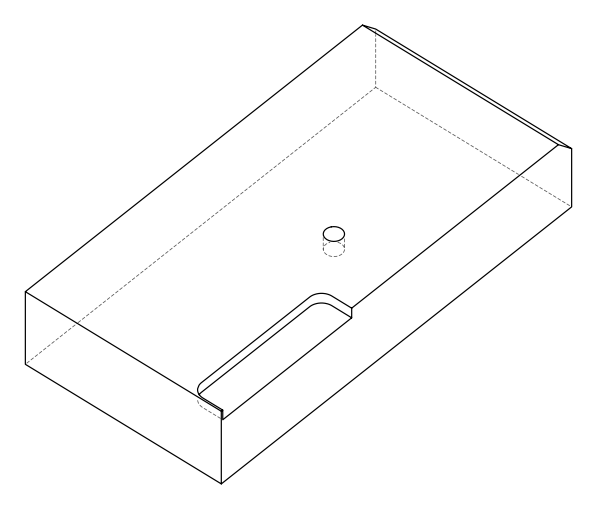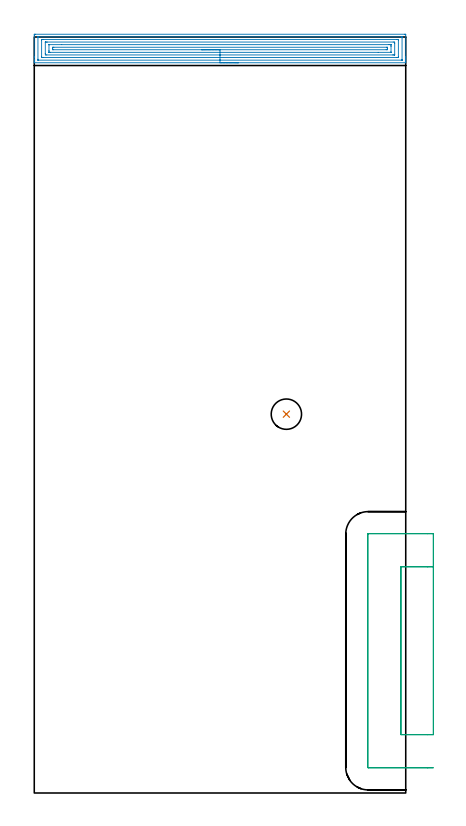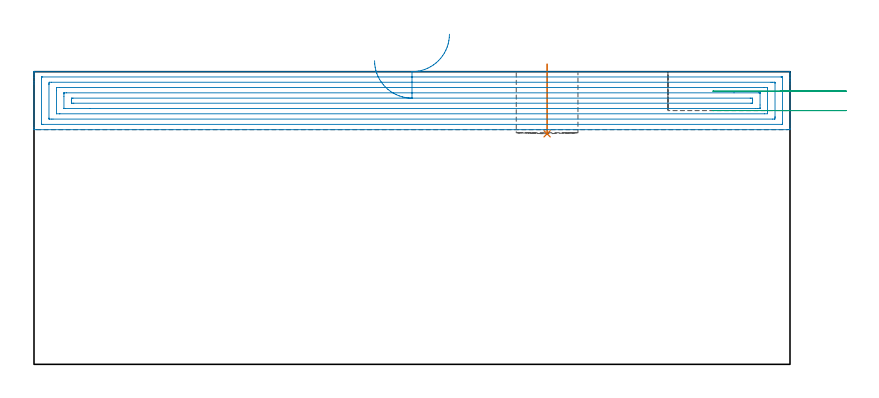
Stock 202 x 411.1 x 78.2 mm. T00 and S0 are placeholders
(PLAN: 3 operations, 2 tool changes, 12.3 min)
(1 INDEXABLE_INSERT_DRILL_BLIND_HOLE_FROM_SOLID | STEP1POCKET | NXT0302_004 | 0.08 min | 3501 mm3)
(2 AREA_MILL | FG_CHAMFER_SURFACE | UGT0205_001 | 9.95 min | 24363 mm3)
(3 MILL_SLOT | SLOT_PARTIAL_RECTANGULAR | UGT0201_106 | Follow Part, ap 6, ae 75% | 2.24 min | 50540 mm3)
(TOOL NXT0302_004 | Index. Insert Drill 16.5mm [880-D1650L20-05] | D16.5 PA176 FL83 Z2)
(TOOL UGT0205_001 | Chamfer Mill 20 x 3 x 45 deg. | D20 FL50 Z2)
(TOOL UGT0201_106 | End Mill 24 mm | D24 FL25 Z2)
(OP 1 INDEXABLE_INSERT_DRILL_BLIND_HOLE_FROM_SOLID)
G17 G21 G94 G90
T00 M6
G54
G17 G0 G90 X137.1 Y206. S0 M3
G43 Z88.2 H1
G94 G81 G98 Z61.6 F250. R80.2
G80
M5
M2
(OP 2 AREA_MILL)
G17 G21 G94 G90
T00 M6
G54
G17 G0 G90 X111. Y397.1 S1061 M3
G43 Z88.2 H0
G94 G1 X110.962 Z87.328 F250.
X110.848 Z86.463
X110.659 Z85.612
X110.397 Z84.78
X110.063 Z83.974
X109.66 Z83.2
X109.192 Z82.464
X108.66 Z81.772
X108.071 Z81.129
X107.428 Z80.539
X106.736 Z80.008
X106. Z79.54
X105.226 Z79.137
X104.42 Z78.803
X103.588 Z78.541
X102.737 Z78.352
X101.872 Z78.238
X101. Z78.2
X0.158
X0.009 Y397.102 Z78.188
X0.005 Y397.128 Z78.163
X0.002 Y397.157 Z78.134
X0. Y397.533 Z77.767
Y397.967 Z77.332
Y398.601 Z76.694
Y399.811 Z75.486
Y400.387 Z74.908
Y411.991 Z63.306
X0.001 Y412.595 Z62.702
X0.002 Y412.596 Z62.701
X0.605 Y412.6 Z62.7
X201.395
X201.682 Y412.597 Z62.702
X201.99 Y412.592 Z62.706
X202. Y412.279 Z63.018
Y400.387 Z74.908
Y399.811 Z75.486
Y399.494 Z75.802
Y398.918 Z76.378
Y398.601 Z76.694
Y397.967 Z77.332
Y397.532 Z77.767
X201.993 Y397.155 Z78.136
X201.99 Y397.103 Z78.188
X201.841 Y397.1 Z78.2
X101.
Y398.514 Z76.786
X2.303 Y398.515 Z76.785
X2.129 Y398.518 Z76.782
X2.02 Y398.521 Z76.779
X2.01 Y398.547 Z76.753
X2.007 Y398.601 Z76.699
X2.001 Y398.99 Z76.31
Y411.099 Z64.201
X2.002 Y411.147 Z64.153
X2.005 Y411.171 Z64.129
X2.008 Y411.177 Z64.123
X2.042 Y411.18 Z64.12
X2.216 Y411.185 Z64.115
X2.303 Y411.186 Z64.114
X2.39
X199.697 Y411.185 Z64.115
X199.871 Y411.182 Z64.118
X199.98 Y411.179 Z64.121
X199.99 Y411.153 Z64.147
X199.993 Y411.099 Z64.201
X199.999 Y410.71 Z64.59
Y398.601 Z76.699
X199.998 Y398.553 Z76.747
X199.995 Y398.529 Z76.771
X199.992 Y398.523 Z76.777
X199.958 Y398.52 Z76.78
X199.784 Y398.515 Z76.785
X199.697 Y398.514 Z76.786
X199.61
X101.
Y399.928 Z75.372
X4.632 Y399.929 Z75.371
X4.174 Y399.933 Z75.367
X4.031 Y399.935 Z75.365
X4.01 Y400.212 Z75.088
X4.003 Y400.387 Z74.913
X4. Y400.561 Z74.739
X4.001 Y409.487 Z65.813
X4.006 Y409.662 Z65.638
X4.013 Y409.765 Z65.535
X4.06 Y409.768 Z65.532
X4.174 Y409.77 Z65.53
X4.609 Y409.771 Z65.529
X5.067 Y409.772 Z65.528
X197.368 Y409.771 Z65.529
X197.826 Y409.767 Z65.533
X197.969 Y409.765 Z65.535
X197.99 Y409.487 Z65.813
X197.997 Y409.313 Z65.987
X198. Y409.139 Z66.161
X197.999 Y400.213 Z75.087
X197.994 Y400.038 Z75.262
X197.988 Y399.935 Z75.365
X197.94 Y399.932 Z75.368
X197.826 Y399.93 Z75.37
X197.391 Y399.929 Z75.371
X196.933 Y399.928 Z75.372
X101.
Y401.343 Z73.957
X6.788
X6.029 Y401.35 Z73.95
X6.001 Y402.13 Z73.17
X6. Y402.172 Z73.128
X6.001 Y408.273 Z67.027
X6.005 Y408.326 Z66.974
X6.01 Y408.348 Z66.952
X6.029 Y408.351 Z66.949
X6.852 Y408.357 Z66.943
X6.915
X195.212
X195.971 Y408.35 Z66.95
X195.999 Y407.57 Z67.73
X196. Y407.528 Z67.772
X195.999 Y401.427 Z73.873
X195.995 Y401.374 Z73.926
X195.99 Y401.352 Z73.948
X195.971 Y401.349 Z73.951
X195.148 Y401.343 Z73.957
X195.085
X101.
Y402.757 Z72.543
X8.636 Y402.758 Z72.542
X8.047 Y402.761 Z72.539
X8.019 Y402.764 Z72.536
X8.01 Y402.771 Z72.529
X8.004 Y402.805 Z72.495
X8.001 Y403.065 Z72.235
X8. Y403.701 Z71.599
X8.001 Y406.874 Z68.426
X8.002 Y406.914 Z68.386
X8.006 Y406.933 Z68.367
X8.009 Y406.936 Z68.364
X8.022 Y406.938 Z68.362
X8.33 Y406.942 Z68.358
X14.92 Y406.943 Z68.357
X192.779
X193.364 Y406.942 Z68.358
X193.953 Y406.939 Z68.361
X193.981 Y406.936 Z68.364
X193.99 Y406.929 Z68.371
X193.996 Y406.895 Z68.405
X193.999 Y406.635 Z68.665
X194. Y405.999 Z69.301
Y402.906 Z72.394
X193.999 Y402.826 Z72.474
X193.998 Y402.786 Z72.514
X193.994 Y402.767 Z72.533
X193.991 Y402.764 Z72.536
X193.978 Y402.762 Z72.538
X193.67 Y402.758 Z72.542
X187.043 Y402.757 Z72.543
X101.
Y404.171 Z71.129
X10.421 Y404.172 Z71.128
X10.205 Y404.174 Z71.126
X10.063 Y404.178 Z71.122
X10.009 Y404.187 Z71.113
X10.007 Y404.218 Z71.082
X10.001 Y404.377 Z70.923
X10. Y404.85 Z70.45
X10.001 Y405.27 Z70.03
X10.005 Y405.412 Z69.888
X10.01 Y405.518 Z69.782
X10.083 Y405.522 Z69.778
X10.421 Y405.527 Z69.773
X10.635 Y405.528 Z69.772
X191.579
X191.795 Y405.526 Z69.774
X191.937 Y405.522 Z69.778
X191.991 Y405.513 Z69.787
X191.993 Y405.482 Z69.818
X191.999 Y405.323 Z69.977
X192. Y404.85 Z70.45
X191.999 Y404.43 Z70.87
X191.995 Y404.288 Z71.012
X191.99 Y404.182 Z71.118
X191.917 Y404.178 Z71.122
X191.579 Y404.173 Z71.127
X191.365 Y404.172 Z71.128
X101. Y404.171 Z71.129
X100.128 Z71.167
X99.264 Z71.281
X98.412 Z71.47
X97.58 Z71.732
X96.774 Z72.066
X96. Z72.469
X95.264 Z72.937
X94.572 Z73.468
X93.929 Z74.058
X93.34 Z74.701
X92.809 Z75.393
X92.34 Z76.129
X91.937 Z76.903
X91.603 Z77.709
X91.341 Z78.541
X91.152 Z79.392
X91.038 Z80.257
X91. Z81.129
G0 Z88.2
M5
M2
(OP 3 MILL_SLOT)
G17 G21 G94 G90
T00 M6
G54
G17 G0 G90 X217. Y123. S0 M3
G43 Z88.2 H0
Z73.
G94 G1 X214. F250.
X199.4 F500.
Y31.7
X214.
X217. F250.
Y141.
X214.
X181.6 F500.
G3 X181.4 Y140.8 R0.2
G1 Y13.9
G3 X181.6 Y13.7 R0.2
G1 X214.
X217. F250.
G0 Y123. Z67.8
G1 X214.
X199.4 F500.
Y31.7
X214.
X217. F250.
Y141.
X214.
X181.6 F500.
G3 X181.4 Y140.8 R0.2
G1 Y13.9
G3 X181.6 Y13.7 R0.2
G1 X214.
X217. F250.
G0 Z88.2
M5
M2
